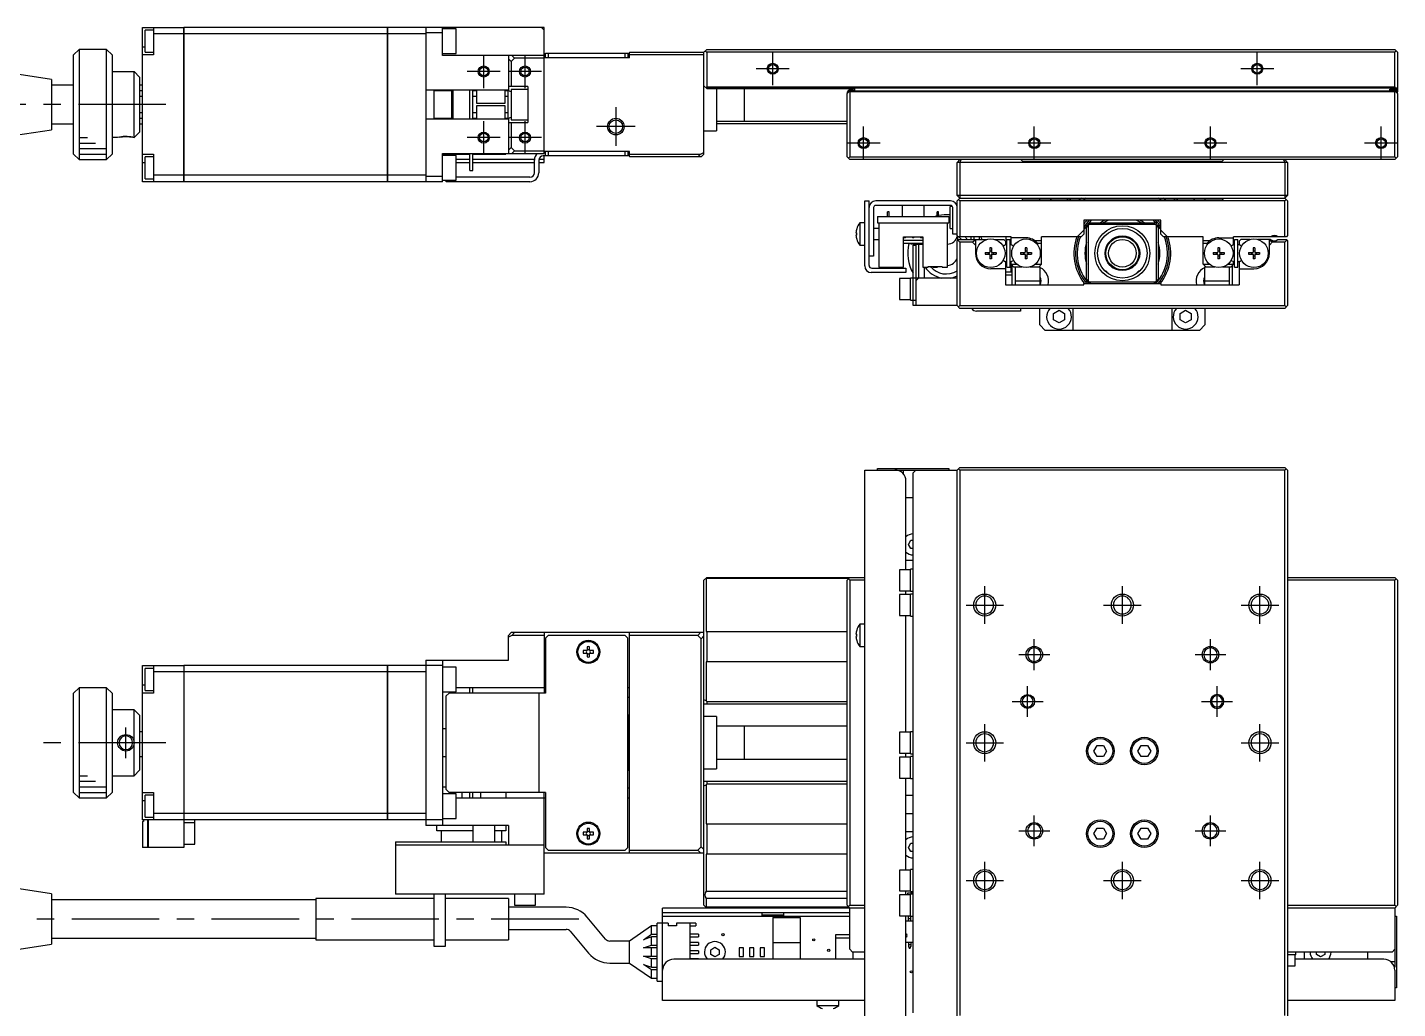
# Model space of a CAD drawing. Extents: x 0 to 790, y -8 to 458.
# Drawn here: x 124.6 to 373.5, y 279.7 to 457.9 of the extents above; entities that cross this region are included whole.
import ezdxf

# ---------------------------------------------------------------- set-up
doc = ezdxf.new("R2010")
doc.units = 0
doc.header["$LTSCALE"] = 0.5
doc.linetypes.add('CENTER', pattern=[50.8, 31.75, -6.35, 6.35, -6.35])
for name, color, linetype in [('MSM_CENTER', 1, 'CENTER'), ('MSM_CONTINUOUS', 7, 'CONTINUOUS'), ('MSM_NARROW', 5, 'CONTINUOUS')]:
    doc.layers.add(name, color=color, linetype=linetype)

msp = doc.modelspace()

# ---------------------------------------------------------------- linework, layer by layer
at = {"layer": 'MSM_CENTER'}
for p, q in [((260.03, 447.36), (260.03, 453.36)), ((348.03, 447.36), (348.03, 453.36)), ((207.53, 446.86), (207.53, 452.86)), ((215.03, 446.86), (215.03, 452.86)), ((210.53, 449.86), (204.53, 449.86)), ((218.03, 449.86), (212.03, 449.86)), ((263.03, 450.36), (257.03, 450.36)), ((351.03, 450.36), (345.03, 450.36)), ((149.78, 443.86), (79.78, 443.86)), ((231.53, 443.36), (231.53, 436.36)), ((207.53, 434.86), (207.53, 440.86)), ((215.03, 434.86), (215.03, 440.86)), ((235.03, 439.86), (228.03, 439.86)), ((276.53, 433.86), (276.53, 439.86)), ((307.53, 433.86), (307.53, 439.86)), ((339.53, 433.86), (339.53, 439.86)), ((370.53, 433.86), (370.53, 439.86)), ((210.53, 437.86), (204.53, 437.86)), ((218.03, 437.86), (212.03, 437.86)), ((279.53, 436.86), (273.53, 436.86)), ((310.53, 436.86), (304.53, 436.86)), ((342.53, 436.86), (336.53, 436.86)), ((373.53, 436.86), (367.53, 436.86)), ((298.53, 349.6), (298.53, 356.4)), ((323.53, 349.6), (323.53, 356.4)), ((348.53, 349.6), (348.53, 356.4)), ((295.13, 353), (301.93, 353)), ((320.13, 353), (326.93, 353)), ((345.13, 353), (351.93, 353)), ((307.53, 341.2), (307.53, 346.8)), ((339.53, 341.2), (339.53, 346.8)), ((304.73, 344), (310.33, 344)), ((336.73, 344), (342.33, 344)), ((306.33, 332.7), (306.33, 338.3)), ((340.73, 332.7), (340.73, 338.3)), ((303.53, 335.5), (309.13, 335.5)), ((337.93, 335.5), (343.53, 335.5)), ((298.53, 324.6), (298.53, 331.4)), ((348.53, 324.6), (348.53, 331.4)), ((142.53, 325.2), (142.53, 330.8)), ((149.78, 328), (124.78, 328)), ((295.13, 328), (301.93, 328)), ((345.13, 328), (351.93, 328)), ((307.53, 309.2), (307.53, 314.8)), ((339.53, 309.2), (339.53, 314.8)), ((304.73, 312), (310.33, 312)), ((336.73, 312), (342.33, 312)), ((298.53, 299.6), (298.53, 306.4)), ((323.53, 299.6), (323.53, 306.4)), ((348.53, 299.6), (348.53, 306.4)), ((295.13, 303), (301.93, 303)), ((320.13, 303), (326.93, 303)), ((345.13, 303), (351.93, 303)), ((224.78, 296), (79.78, 296))]:
    msp.add_line(p, q, dxfattribs=at)
at = {"layer": 'MSM_CONTINUOUS'}
for p, q in [((145.53, 429.86), (145.53, 457.86)), ((145.53, 457.86), (153.03, 457.86)), ((147.53, 457.36), (146.03, 457.36)), ((146.03, 453.36), (146.03, 457.36)), ((147.53, 457.86), (147.53, 452.86)), ((153.03, 456.71), (147.53, 456.71)), ((153.03, 429.86), (153.03, 457.86)), ((153.03, 457.85), (153.08, 457.85)), ((153.03, 456.7), (153.08, 456.7)), ((190.03, 457.86), (153.08, 457.86)), ((153.08, 457.86), (153.08, 429.86)), ((190.03, 456.71), (153.08, 456.71)), ((190.03, 429.86), (190.03, 457.86)), ((190.03, 457.85), (190.08, 457.85)), ((190.03, 456.7), (190.08, 456.7)), ((190.08, 457.86), (190.08, 429.86)), ((218.53, 457.86), (190.08, 457.86)), ((197.03, 456.71), (190.08, 456.71)), ((197.03, 457.86), (197.03, 429.86)), ((200.03, 456.86), (197.03, 456.86)), ((200.03, 452.76), (200.03, 457.86)), ((202.53, 457.61), (200.03, 457.61)), ((202.53, 453.11), (202.53, 457.61)), ((218.03, 457.86), (218.53, 457.36)), ((218.53, 434.96), (218.53, 457.86)), ((134.03, 453.86), (133.03, 452.86)), ((139.03, 453.86), (134.03, 453.86)), ((134.03, 453.86), (134.03, 433.86)), ((140.03, 452.86), (139.03, 453.86)), ((139.03, 433.86), (139.03, 453.86)), ((145.53, 454.36), (146.03, 454.36)), ((146.03, 453.36), (147.53, 453.36)), ((200.03, 453.11), (202.53, 453.11)), ((218.73, 452.36), (218.73, 453.16)), ((218.73, 453.16), (233.73, 453.16)), ((219.23, 453.16), (219.23, 452.36)), ((233.23, 452.36), (233.23, 453.16)), ((233.73, 453.16), (233.73, 452.36)), ((234.03, 453.36), (247.53, 453.36)), ((234.03, 452.36), (234.03, 453.36)), ((248.03, 453.86), (247.53, 453.36)), ((247.53, 434.86), (247.53, 453.36)), ((247.78, 453.61), (248.03, 453.36)), ((248.03, 453.86), (373.03, 453.86)), ((248.03, 453.36), (248.03, 447.06)), ((373.03, 453.36), (248.03, 453.36)), ((373.03, 453.86), (373.53, 453.36)), ((373.03, 453.36), (373.28, 453.61)), ((373.03, 447.06), (373.03, 453.36)), ((373.53, 453.36), (373.53, 446.16)), ((129.03, 448.43), (113.03, 450.86)), ((133.03, 434.86), (133.03, 452.86)), ((140.03, 452.86), (140.03, 434.86)), ((147.53, 452.86), (145.53, 452.86)), ((218.53, 452.76), (200.03, 452.76)), ((212.03, 452.76), (212.03, 446.35)), ((212.53, 451.65), (212.03, 452.15)), ((213.14, 452.26), (212.53, 451.65)), ((212.53, 451.65), (212.53, 447.11)), ((212.64, 452.76), (213.14, 452.26)), ((218.53, 452.26), (213.14, 452.26)), ((234.03, 452.36), (218.53, 452.36)), ((247.53, 452.86), (234.03, 452.86)), ((129.03, 448.43), (129.03, 439.29)), ((140.03, 449.86), (144.03, 449.86)), ((145.03, 448.86), (144.03, 449.86)), ((144.03, 437.86), (144.03, 449.86)), ((145.03, 448.86), (145.03, 438.86)), ((133.03, 447.36), (129.03, 447.36)), ((145.53, 447.36), (145.03, 447.36)), ((145.53, 446.36), (145.03, 446.36)), ((212.03, 446.46), (197.03, 446.46)), ((198.53, 441.26), (198.53, 446.46)), ((201.73, 446.36), (198.53, 446.36)), ((201.73, 441.26), (201.73, 446.46)), ((201.93, 446.46), (201.93, 441.26)), ((205.03, 441.26), (205.03, 446.46)), ((205.53, 441.26), (205.53, 446.46)), ((206.23, 446.36), (205.53, 446.36)), ((206.23, 446.46), (206.23, 444.11)), ((211.43, 444.11), (211.43, 446.46)), ((211.93, 446.36), (211.43, 446.36)), ((211.53, 446.36), (211.53, 446.46)), ((211.93, 446.46), (211.93, 441.26)), ((215.53, 447.11), (212.03, 447.11)), ((212.53, 446.14), (212.03, 446.35)), ((212.53, 446.61), (212.53, 441.11)), ((215.53, 446.61), (212.53, 446.61)), ((215.53, 447.11), (215.53, 440.61)), ((247.53, 447.26), (248.03, 446.76)), ((248.03, 447.06), (247.88, 446.91)), ((373.53, 446.86), (247.93, 446.86)), ((248.03, 447.06), (373.03, 447.06)), ((248.03, 446.76), (274.93, 446.76)), ((249.83, 446.76), (249.83, 439.11)), ((254.83, 446.76), (254.83, 440.86)), ((273.53, 445.86), (274.03, 446.36)), ((273.53, 434.36), (273.53, 445.86)), ((273.63, 445.96), (273.63, 446.16)), ((274.63, 446.46), (273.93, 446.46)), ((273.93, 446.26), (274.03, 446.16)), ((274.03, 446.36), (373.03, 446.36)), ((274.03, 446.16), (274.03, 434.36)), ((373.03, 446.16), (274.03, 446.16)), ((274.93, 446.36), (274.93, 446.76)), ((372.13, 446.66), (373.53, 446.66)), ((372.13, 446.36), (372.13, 446.66)), ((373.13, 446.46), (372.43, 446.46)), ((373.23, 446.86), (373.03, 447.06)), ((373.03, 446.36), (373.53, 445.86)), ((373.03, 446.16), (373.13, 446.26)), ((373.03, 434.36), (373.03, 446.16)), ((373.43, 446.16), (373.43, 445.96)), ((373.53, 446.16), (373.43, 446.06)), ((373.53, 445.86), (373.53, 434.36)), ((145.03, 445.36), (145.53, 445.36)), ((205.53, 445.36), (206.23, 445.36)), ((206.23, 444.11), (211.43, 444.11)), ((206.23, 443.61), (206.23, 441.26)), ((211.43, 443.61), (206.23, 443.61)), ((211.43, 445.36), (211.93, 445.36)), ((211.43, 441.26), (211.43, 443.61)), ((145.53, 442.36), (145.03, 442.36)), ((145.03, 441.36), (145.53, 441.36)), ((197.03, 441.26), (212.03, 441.26)), ((198.53, 441.36), (201.73, 441.36)), ((206.23, 442.36), (205.53, 442.36)), ((205.53, 441.36), (206.23, 441.36)), ((211.93, 442.36), (211.43, 442.36)), ((211.43, 441.36), (211.93, 441.36)), ((211.53, 441.26), (211.53, 441.36)), ((212.03, 441.37), (212.53, 441.58)), ((212.03, 441.37), (212.03, 434.96)), ((212.03, 440.61), (215.53, 440.61)), ((212.53, 441.11), (215.53, 441.11)), ((212.53, 440.61), (212.53, 436.07)), ((249.83, 440.86), (273.53, 440.86)), ((113.03, 436.86), (129.03, 439.29)), ((129.03, 440.36), (133.03, 440.36)), ((144.03, 437.86), (145.03, 438.86)), ((145.03, 440.36), (145.53, 440.36)), ((247.53, 439.11), (249.83, 439.11)), ((273.53, 440.36), (249.83, 440.36)), ((141.03, 437.86), (140.03, 437.86)), ((212.03, 435.57), (212.53, 436.07)), ((212.53, 436.07), (213.14, 435.46)), ((133.03, 434.86), (134.03, 433.86)), ((134.03, 433.86), (139.03, 433.86)), ((139.03, 433.86), (140.03, 434.86)), ((145.53, 434.86), (147.53, 434.86)), ((145.53, 433.36), (146.03, 433.36)), ((147.53, 434.36), (146.03, 434.36)), ((146.03, 430.36), (146.03, 434.36)), ((147.53, 434.86), (147.53, 429.86)), ((200.03, 434.96), (218.53, 434.96)), ((200.03, 429.86), (200.03, 434.96)), ((200.03, 434.86), (205.03, 434.86)), ((202.53, 434.61), (200.03, 434.61)), ((202.53, 430.11), (202.53, 434.61)), ((205.03, 433.86), (202.53, 433.86)), ((202.53, 433.36), (205.03, 433.36)), ((205.03, 431.86), (205.03, 434.96)), ((205.53, 431.86), (205.53, 434.96)), ((205.53, 434.86), (211.53, 434.86)), ((216.73, 433.86), (205.53, 433.86)), ((205.53, 433.36), (216.73, 433.36)), ((211.53, 434.86), (211.53, 434.96)), ((213.14, 435.46), (212.64, 434.96)), ((213.14, 435.46), (218.53, 435.46)), ((216.73, 431.46), (216.73, 433.76)), ((218.53, 433.86), (217.53, 433.86)), ((217.53, 433.76), (217.53, 431.46)), ((217.53, 433.36), (218.53, 433.36)), ((233.73, 434.56), (218.33, 434.56)), ((234.03, 435.36), (218.53, 435.36)), ((218.53, 433.36), (218.53, 434.56)), ((218.73, 434.56), (218.73, 435.36)), ((219.23, 435.36), (219.23, 434.56)), ((233.23, 434.56), (233.23, 435.36)), ((233.73, 435.36), (233.73, 434.56)), ((234.03, 434.36), (234.03, 435.36)), ((234.03, 434.86), (246.91, 434.86)), ((247.03, 434.36), (234.03, 434.36)), ((246.41, 434.36), (246.91, 434.86)), ((246.91, 434.86), (247.53, 435.17)), ((247.53, 434.86), (247.03, 434.36)), ((273.53, 434.36), (274.03, 433.86)), ((274.03, 434.36), (273.78, 434.11)), ((274.03, 434.36), (373.03, 434.36)), ((373.03, 433.86), (274.03, 433.86)), ((293.53, 433.36), (294.03, 433.86)), ((293.53, 427.36), (293.53, 433.36)), ((353.53, 433.36), (293.53, 433.36)), ((294.03, 433.36), (294.23, 433.86)), ((294.03, 433.36), (294.03, 426.86)), ((305.38, 433.56), (305.08, 433.86)), ((305.38, 433.56), (341.68, 433.56)), ((341.98, 433.86), (341.68, 433.56)), ((352.82, 433.86), (353.03, 433.36)), ((353.03, 433.86), (353.53, 433.36)), ((353.03, 433.36), (353.03, 426.86)), ((353.53, 433.36), (353.53, 427.36)), ((373.28, 434.11), (373.03, 434.36)), ((373.53, 434.36), (373.03, 433.86)), ((153.03, 431.02), (147.53, 431.02)), ((153.03, 431.02), (153.08, 431.02)), ((190.03, 431.02), (153.08, 431.02)), ((190.03, 431.02), (190.08, 431.02)), ((197.03, 431.02), (190.08, 431.02)), ((197.03, 430.86), (200.03, 430.86)), ((215.93, 430.66), (202.53, 430.66)), ((205.03, 431.86), (205.53, 431.86)), ((153.03, 429.86), (145.53, 429.86)), ((146.03, 430.36), (147.53, 430.36)), ((153.03, 429.87), (153.08, 429.87)), ((190.03, 429.86), (153.08, 429.86)), ((190.03, 429.87), (190.08, 429.87)), ((200.03, 429.86), (190.08, 429.86)), ((200.03, 430.11), (202.53, 430.11)), ((200.73, 429.86), (200.73, 430.11)), ((215.93, 429.86), (200.73, 429.86)), ((201.23, 430.11), (201.23, 429.86)), ((276.73, 426.36), (277.53, 426.36)), ((276.73, 414.56), (276.73, 426.36)), ((277.53, 414.66), (277.53, 426.36)), ((292.33, 426.36), (278.73, 426.36)), ((293.53, 427.36), (294.03, 426.86)), ((353.53, 427.36), (293.53, 427.36)), ((293.53, 426.36), (294.03, 426.86)), ((293.53, 420.06), (293.53, 426.36)), ((293.78, 426.61), (294.03, 426.36)), ((294.03, 426.86), (353.03, 426.86)), ((294.03, 426.36), (294.03, 419.86)), ((353.03, 426.36), (294.03, 426.36)), ((305.43, 426.56), (305.13, 426.86)), ((305.43, 426.56), (341.63, 426.56)), ((308.53, 426.56), (308.53, 426.86)), ((338.53, 426.86), (338.53, 426.56)), ((341.93, 426.86), (341.63, 426.56)), ((353.53, 427.36), (353.03, 426.86)), ((353.03, 426.86), (353.53, 426.36)), ((353.03, 426.36), (353.28, 426.61)), ((353.03, 419.86), (353.03, 426.36)), ((353.53, 426.36), (353.53, 420.06)), ((278.33, 425.16), (278.33, 416.36)), ((292.33, 425.56), (278.73, 425.56)), ((279.03, 423.56), (279.03, 422.36)), ((279.03, 423.56), (292.03, 423.56)), ((281.15, 424.36), (280.9, 424.36)), ((280.9, 423.56), (280.9, 424.36)), ((281.15, 423.56), (281.15, 424.36)), ((283.53, 425.56), (283.53, 423.56)), ((287.53, 423.56), (287.53, 425.56)), ((290.15, 424.36), (289.9, 424.36)), ((289.9, 423.56), (289.9, 424.36)), ((290.15, 423.56), (290.15, 424.36)), ((292.03, 423.56), (292.03, 422.36)), ((292.23, 421.36), (292.23, 425.36)), ((292.67, 425.36), (292.23, 425.36)), ((292.73, 420.36), (292.73, 425.16)), ((275.27, 421.31), (275.27, 421.29)), ((275.83, 422.36), (275.83, 418.36)), ((276.73, 422.36), (275.83, 422.36)), ((279.28, 421.36), (278.33, 421.36)), ((279.03, 422.36), (292.03, 422.36)), ((279.28, 422.36), (279.28, 414.36)), ((291.78, 414.36), (291.78, 422.36)), ((292.23, 421.36), (292.73, 421.36)), ((315.32, 419.86), (316.53, 421.07)), ((330.53, 422.86), (316.53, 422.86)), ((316.53, 422.86), (316.53, 420.36)), ((317.03, 421.56), (317.83, 422.36)), ((317.03, 412.16), (317.03, 421.56)), ((317.33, 421.86), (317.33, 411.86)), ((329.53, 422.06), (317.53, 422.06)), ((317.83, 422.36), (329.23, 422.36)), ((329.23, 422.36), (330.03, 421.56)), ((329.73, 411.86), (329.73, 421.86)), ((330.03, 421.56), (330.03, 412.16)), ((330.53, 420.36), (330.53, 422.86)), ((330.53, 421.07), (331.73, 419.86)), ((275.14, 420.56), (275.27, 420.56)), ((275.27, 420.16), (275.14, 420.16)), ((275.27, 420.56), (275.27, 420.16)), ((275.27, 419.43), (275.27, 419.41)), ((275.83, 418.36), (276.73, 418.36)), ((278.33, 419.36), (279.28, 419.36)), ((283.78, 419.86), (287.28, 419.86)), ((283.78, 414.36), (283.78, 419.86)), ((287.28, 419.16), (283.78, 419.16)), ((287.28, 418.66), (283.78, 418.66)), ((285.53, 418.51), (287.28, 418.51)), ((285.53, 418.36), (286.03, 418.36)), ((285.53, 407.36), (285.53, 418.36)), ((286.03, 418.36), (286.03, 407.36)), ((286.53, 418.51), (286.53, 412.36)), ((287.28, 419.86), (287.28, 414.36)), ((293.53, 420.36), (292.73, 420.36)), ((293.73, 419.86), (293.53, 420.06)), ((293.73, 419.36), (293.53, 419.16)), ((293.53, 407.36), (293.53, 419.16)), ((293.63, 419.26), (294.03, 418.86)), ((293.65, 419.29), (293.65, 419.93)), ((303.33, 419.86), (293.73, 419.86)), ((293.73, 419.36), (298.91, 419.36)), ((294.03, 418.86), (294.03, 407.36)), ((296.33, 418.86), (294.03, 418.86)), ((296.03, 419.86), (296.03, 419.36)), ((296.83, 419.22), (296.33, 418.86)), ((296.33, 418.86), (296.83, 418.36)), ((296.53, 419.86), (296.53, 419.36)), ((296.83, 419.36), (296.83, 416.86)), ((297.53, 419.86), (297.53, 419.36)), ((300.34, 419.36), (302.03, 419.36)), ((302.33, 419.06), (302.03, 419.36)), ((302.33, 418.41), (302.19, 418.33)), ((302.33, 419.06), (302.33, 418.41)), ((302.45, 419.29), (302.45, 419.86)), ((302.53, 419.16), (302.47, 419.22)), ((302.53, 414.36), (302.53, 419.36)), ((302.53, 419.36), (303.13, 419.36)), ((303.13, 414.36), (303.13, 419.36)), ((303.33, 418.86), (303.13, 418.86)), ((303.33, 418.41), (303.33, 419.86)), ((306.03, 419.66), (303.33, 419.66)), ((303.7, 418.19), (303.33, 418.41)), ((303.53, 418.29), (303.53, 418.29)), ((307.62, 419.16), (308.83, 419.16)), ((308.83, 418.66), (308.17, 418.66)), ((308.83, 414.86), (308.83, 419.86)), ((316.03, 419.86), (308.83, 419.86)), ((316.53, 420.36), (316.03, 419.86)), ((331.03, 419.86), (330.53, 420.36)), ((338.23, 419.86), (331.03, 419.86)), ((338.23, 414.86), (338.23, 419.86)), ((338.23, 419.16), (339.43, 419.16)), ((338.88, 418.66), (338.23, 418.66)), ((341.03, 419.66), (343.73, 419.66)), ((343.73, 418.41), (343.35, 418.19)), ((343.53, 418.29), (343.53, 418.29)), ((343.73, 418.41), (343.73, 419.86)), ((353.33, 419.86), (343.73, 419.86)), ((343.93, 414.36), (343.93, 419.36)), ((343.93, 419.36), (344.53, 419.36)), ((344.53, 414.36), (344.53, 419.36)), ((345.03, 419.36), (344.73, 419.06)), ((344.73, 419.06), (344.73, 418.41)), ((344.86, 418.33), (344.73, 418.41)), ((346.71, 419.36), (345.03, 419.36)), ((350.46, 419.36), (348.14, 419.36)), ((350.23, 416.86), (350.23, 419.36)), ((350.73, 418.86), (350.23, 419.22)), ((350.23, 418.36), (350.73, 418.86)), ((353.03, 418.86), (350.73, 418.86)), ((351.79, 419.36), (353.33, 419.36)), ((353.03, 418.86), (353.43, 419.26)), ((353.03, 407.36), (353.03, 418.86)), ((353.53, 420.06), (353.33, 419.86)), ((353.53, 419.16), (353.33, 419.36)), ((353.53, 419.16), (353.53, 407.36)), ((278.33, 416.36), (277.53, 416.36)), ((298.63, 417.01), (299.42, 417.01)), ((298.63, 417.01), (298.63, 416.72)), ((298.63, 416.72), (299.42, 416.72)), ((299.16, 417.01), (299.16, 416.72)), ((299.77, 417.86), (299.48, 417.86)), ((299.48, 417.86), (299.48, 417.07)), ((299.48, 417.33), (299.77, 417.33)), ((299.48, 416.66), (299.48, 415.86)), ((299.48, 416.39), (299.77, 416.39)), ((299.77, 415.86), (299.48, 415.86)), ((299.77, 417.86), (299.77, 417.07)), ((299.77, 416.66), (299.77, 415.86)), ((299.83, 417.01), (300.63, 417.01)), ((299.83, 416.72), (300.63, 416.72)), ((300.1, 416.72), (300.1, 417.01)), ((300.63, 417.01), (300.63, 416.72)), ((305.03, 417.01), (305.82, 417.01)), ((305.03, 417.01), (305.03, 416.72)), ((305.03, 416.72), (305.82, 416.72)), ((305.56, 417.01), (305.56, 416.72)), ((306.17, 417.86), (305.88, 417.86)), ((305.88, 417.86), (305.88, 417.07)), ((305.88, 417.33), (306.17, 417.33)), ((305.88, 416.66), (305.88, 415.86)), ((305.88, 416.39), (306.17, 416.39)), ((306.17, 415.86), (305.88, 415.86)), ((306.17, 417.86), (306.17, 417.07)), ((306.17, 416.66), (306.17, 415.86)), ((306.23, 417.01), (307.03, 417.01)), ((306.23, 416.72), (307.03, 416.72)), ((306.5, 416.72), (306.5, 417.01)), ((307.03, 417.01), (307.03, 416.72)), ((340.03, 417.01), (340.82, 417.01)), ((340.03, 417.01), (340.03, 416.72)), ((340.03, 416.72), (340.82, 416.72)), ((340.56, 417.01), (340.56, 416.72)), ((341.17, 417.86), (340.88, 417.86)), ((340.88, 417.86), (340.88, 417.07)), ((340.88, 417.33), (341.17, 417.33)), ((340.88, 416.66), (340.88, 415.86)), ((340.88, 416.39), (341.17, 416.39)), ((341.17, 415.86), (340.88, 415.86)), ((341.17, 417.86), (341.17, 417.07)), ((341.17, 416.66), (341.17, 415.86)), ((341.23, 417.01), (342.03, 417.01)), ((341.23, 416.72), (342.03, 416.72)), ((341.5, 416.72), (341.5, 417.01)), ((342.03, 417.01), (342.03, 416.72)), ((346.43, 417.01), (347.22, 417.01)), ((346.43, 417.01), (346.43, 416.72)), ((346.43, 416.72), (347.22, 416.72)), ((346.96, 417.01), (346.96, 416.72)), ((347.57, 417.86), (347.28, 417.86)), ((347.28, 417.86), (347.28, 417.07)), ((347.28, 417.33), (347.57, 417.33)), ((347.28, 416.66), (347.28, 415.86)), ((347.28, 416.39), (347.57, 416.39)), ((347.57, 415.86), (347.28, 415.86)), ((347.57, 417.86), (347.57, 417.07)), ((347.57, 416.66), (347.57, 415.86)), ((347.63, 417.01), (348.43, 417.01)), ((347.63, 416.72), (348.43, 416.72)), ((347.9, 416.72), (347.9, 417.01)), ((348.43, 417.01), (348.43, 416.72)), ((284.23, 413.36), (277.93, 413.36)), ((278.03, 414.16), (284.23, 414.16)), ((279.28, 414.36), (283.78, 414.36)), ((284.23, 414.16), (284.23, 413.36)), ((287.28, 414.36), (288.28, 414.36)), ((287.53, 414.36), (287.53, 412.36)), ((288.28, 414.36), (288.28, 414.46)), ((288.28, 414.46), (290.78, 414.46)), ((289.08, 414.46), (289.08, 414.36)), ((289.08, 414.36), (289.98, 414.36)), ((289.45, 414.46), (289.45, 414.36)), ((289.6, 414.46), (289.6, 414.36)), ((289.98, 414.46), (289.98, 414.36)), ((290.78, 414.36), (290.78, 414.46)), ((290.78, 414.36), (291.78, 414.36)), ((302.33, 414.06), (299.63, 414.06)), ((301.95, 415.54), (302.33, 415.32)), ((302.13, 415.44), (302.12, 415.44)), ((302.33, 415.32), (302.33, 411.16)), ((302.33, 414.94), (302.53, 414.94)), ((303.53, 413.44), (302.33, 413.44)), ((302.53, 414.36), (303.13, 414.36)), ((303.13, 414.94), (303.33, 414.94)), ((303.33, 415.32), (303.46, 415.4)), ((303.33, 413.44), (303.33, 415.32)), ((303.33, 414.86), (303.83, 414.36)), ((303.33, 414.86), (304.36, 414.86)), ((303.53, 415.44), (303.53, 415.44)), ((303.53, 415.43), (303.53, 415.44)), ((303.53, 411.16), (303.53, 414.66)), ((305.31, 414.36), (303.83, 414.36)), ((304.08, 414.36), (304.08, 411.16)), ((308.58, 414.36), (306.74, 414.36)), ((307.69, 414.86), (308.83, 414.86)), ((308.33, 414.36), (308.83, 414.86)), ((308.58, 411.16), (308.58, 414.36)), ((320.36, 413.66), (320.55, 413.66)), ((320.78, 413.44), (320.55, 413.66)), ((320.78, 413.44), (320.61, 413.44)), ((320.78, 413.3), (320.78, 413.44)), ((326.5, 413.66), (326.28, 413.44)), ((326.44, 413.44), (326.28, 413.44)), ((326.28, 413.44), (326.28, 413.3)), ((326.5, 413.66), (326.69, 413.66)), ((338.23, 414.86), (339.36, 414.86)), ((338.23, 414.86), (338.73, 414.36)), ((338.48, 414.36), (338.48, 411.16)), ((340.31, 414.36), (338.48, 414.36)), ((343.23, 414.36), (341.74, 414.36)), ((342.69, 414.86), (343.73, 414.86)), ((342.98, 411.16), (342.98, 414.36)), ((343.23, 414.36), (343.73, 414.86)), ((343.53, 415.43), (343.53, 415.44)), ((343.53, 411.16), (343.53, 414.66)), ((343.59, 415.4), (343.73, 415.32)), ((343.73, 414.86), (343.73, 415.32)), ((343.93, 414.36), (344.53, 414.36)), ((344.73, 415.32), (345.1, 415.54)), ((344.73, 415.32), (344.73, 411.16)), ((344.73, 414.06), (347.43, 414.06)), ((283.03, 412.26), (283.03, 408.46)), ((285.03, 412.26), (283.03, 412.26)), ((285.03, 408.36), (285.03, 412.36)), ((293.53, 412.36), (285.03, 412.36)), ((286.03, 411.86), (286.53, 412.36)), ((302.33, 412.94), (303.53, 412.94)), ((303.53, 412.86), (302.33, 412.86)), ((302.33, 411.16), (316.53, 411.16)), ((303.33, 412.86), (303.33, 412.94)), ((304.08, 411.86), (308.58, 411.86)), ((316.53, 411.16), (316.53, 411.36)), ((316.53, 411.36), (330.53, 411.36)), ((317.83, 411.36), (317.03, 412.16)), ((317.53, 411.66), (329.53, 411.66)), ((330.03, 412.16), (329.23, 411.36)), ((330.53, 411.36), (330.53, 411.16)), ((330.53, 411.16), (344.73, 411.16)), ((338.48, 411.86), (342.98, 411.86)), ((283.03, 408.46), (285.03, 408.46)), ((285.03, 408.36), (286.03, 408.36)), ((293.53, 407.36), (285.53, 407.36)), ((294.03, 406.86), (293.53, 407.36)), ((294.03, 407.36), (293.78, 407.11)), ((294.03, 407.36), (353.03, 407.36)), ((353.03, 406.86), (294.03, 406.86)), ((305.03, 406.36), (297.03, 406.36)), ((305.03, 406.86), (305.03, 406.36)), ((308.53, 403.86), (308.53, 406.86)), ((311.03, 405.94), (312.03, 406.52)), ((311.03, 404.79), (311.03, 405.94)), ((312.03, 406.52), (313.03, 405.94)), ((313.03, 405.94), (313.03, 404.79)), ((314.53, 406.86), (314.53, 402.86)), ((332.53, 406.86), (332.53, 402.86)), ((334.03, 405.94), (335.03, 406.52)), ((334.03, 404.79), (334.03, 405.94)), ((335.03, 406.52), (336.03, 405.94)), ((336.03, 405.94), (336.03, 404.79)), ((338.53, 406.86), (338.53, 403.86)), ((353.28, 407.11), (353.03, 407.36)), ((353.53, 407.36), (353.03, 406.86)), ((308.53, 403.86), (309.53, 402.86)), ((312.03, 404.21), (311.03, 404.79)), ((313.03, 404.79), (312.03, 404.21)), ((335.03, 404.21), (334.03, 404.79)), ((336.03, 404.79), (335.03, 404.21)), ((337.53, 402.86), (338.53, 403.86)), ((337.53, 402.86), (309.53, 402.86)), ((276.73, 244.5), (276.73, 377.5)), ((276.73, 377.5), (293.53, 377.5)), ((279.03, 377.5), (279.03, 377.8)), ((279.03, 377.8), (292.03, 377.8)), ((283.78, 376.76), (283.78, 377.5)), ((286.03, 377.5), (285.53, 377)), ((285.53, 279), (285.53, 377)), ((292.03, 377.8), (292.03, 377.5)), ((294.03, 378), (293.53, 377.5)), ((293.53, 244.5), (293.53, 377.5)), ((294.03, 377.5), (293.78, 377.75)), ((294.03, 378), (353.03, 378)), ((294.03, 377.5), (294.03, 278.5)), ((353.03, 377.5), (294.03, 377.5)), ((353.53, 377.5), (353.03, 378)), ((353.28, 377.75), (353.03, 377.5)), ((353.03, 278.5), (353.03, 377.5)), ((353.53, 377.5), (353.53, 252.5)), ((284.23, 359.4), (284.23, 375.5)), ((284.23, 372.5), (285.53, 372.5)), ((284.66, 364), (285.09, 364.75)), ((285.09, 363.25), (284.66, 364)), ((285.09, 364.75), (285.53, 364.75)), ((285.53, 361.1), (284.23, 361.1)), ((285.53, 363.25), (285.09, 363.25)), ((283.03, 359.4), (283.03, 355.6)), ((285.03, 359.4), (283.03, 359.4)), ((285.03, 355.5), (285.03, 359.5)), ((285.53, 359.5), (285.03, 359.5)), ((248.03, 358), (247.53, 357.5)), ((247.53, 298.5), (247.53, 357.5)), ((247.88, 357.85), (247.93, 357.8)), ((247.93, 357.8), (247.93, 348.2)), ((273.83, 357.8), (247.93, 357.8)), ((248.03, 358), (276.73, 358)), ((274.03, 358), (273.53, 357.5)), ((273.53, 298.5), (273.53, 357.5)), ((273.78, 357.75), (274.03, 357.5)), ((276.73, 357.5), (274.03, 357.5)), ((274.03, 357.5), (274.03, 298.5)), ((353.53, 358), (373.03, 358)), ((373.03, 357.5), (353.53, 357.5)), ((373.53, 357.5), (373.03, 358)), ((373.03, 357.5), (373.28, 357.75)), ((373.03, 298.5), (373.03, 357.5)), ((373.53, 357.5), (373.53, 298.5)), ((283.03, 355.6), (285.03, 355.6)), ((283.03, 354.9), (283.03, 351.1)), ((285.03, 354.9), (283.03, 354.9)), ((284.23, 354.9), (284.23, 355.6)), ((285.03, 355.5), (285.53, 355.5)), ((285.03, 351), (285.03, 355)), ((285.53, 355), (285.03, 355)), ((283.03, 351.1), (285.03, 351.1)), ((284.23, 329.9), (284.23, 351.1)), ((285.03, 351), (285.53, 351)), ((275.27, 348.45), (275.27, 348.43)), ((276.73, 349.5), (275.83, 349.5)), ((275.83, 349.5), (275.83, 345.5)), ((212.03, 347.5), (212.53, 348)), ((212.64, 347.5), (212.03, 347.19)), ((212.03, 343), (212.03, 347.5)), ((247.53, 348), (212.53, 348)), ((213.14, 348), (212.64, 347.5)), ((218.53, 347.5), (212.64, 347.5)), ((218.53, 348), (218.53, 337)), ((219.23, 347.5), (218.73, 347)), ((218.73, 347), (218.73, 337)), ((233.23, 347.5), (219.23, 347.5)), ((233.73, 347), (233.23, 347.5)), ((233.73, 309), (233.73, 347)), ((234.03, 308), (234.03, 348)), ((246.41, 347.5), (234.03, 347.5)), ((246.41, 347.5), (246.91, 348)), ((247.03, 346.89), (246.41, 347.5)), ((247.53, 347.39), (247.03, 346.89)), ((247.03, 309.11), (247.03, 346.89)), ((247.93, 348.2), (273.53, 348.2)), ((248.03, 348.2), (248.03, 342.7)), ((275.14, 347.7), (275.27, 347.7)), ((275.27, 347.3), (275.14, 347.3)), ((275.27, 347.7), (275.27, 347.3)), ((275.27, 346.57), (275.27, 346.55)), ((226.29, 344.74), (225.61, 344.74)), ((225.61, 344.26), (226.29, 344.26)), ((226.29, 345.42), (226.29, 344.74)), ((226.29, 344.26), (226.29, 343.58)), ((226.77, 344.74), (226.77, 345.42)), ((227.44, 344.74), (226.77, 344.74)), ((226.77, 343.58), (226.77, 344.26)), ((226.77, 344.26), (227.44, 344.26)), ((275.83, 345.5), (276.73, 345.5)), ((145.53, 314), (145.53, 342)), ((145.53, 342), (153.03, 342)), ((146.03, 337.5), (146.03, 341.5)), ((147.53, 341.5), (146.03, 341.5)), ((147.53, 342), (147.53, 337)), ((153.03, 342), (153.03, 309)), ((153.03, 341.99), (153.08, 341.99)), ((190.03, 342), (153.08, 342)), ((153.08, 342), (153.08, 310)), ((190.03, 314), (190.03, 342)), ((190.03, 341.99), (190.08, 341.99)), ((190.08, 342), (190.08, 314)), ((200.03, 342), (190.08, 342)), ((197.03, 343), (197.03, 313)), ((197.03, 343), (212.03, 343)), ((200.03, 343), (200.03, 313)), ((202.53, 341.75), (200.03, 341.75)), ((202.53, 337.25), (202.53, 341.75)), ((247.93, 342.7), (247.93, 335.64)), ((273.53, 342.7), (247.93, 342.7)), ((145.53, 338.5), (146.03, 338.5)), ((153.03, 340.85), (147.53, 340.85)), ((153.03, 340.84), (153.08, 340.84)), ((190.03, 340.85), (153.08, 340.85)), ((190.03, 340.84), (190.08, 340.84)), ((197.03, 340.85), (190.08, 340.85)), ((134.03, 338), (133.03, 337)), ((133.03, 319), (133.03, 337)), ((134.03, 338), (134.03, 318)), ((139.03, 338), (134.03, 338)), ((139.03, 318), (139.03, 338)), ((140.03, 337), (139.03, 338)), ((140.03, 337), (140.03, 319)), ((147.53, 337), (145.53, 337)), ((146.03, 337.5), (147.53, 337.5)), ((200.03, 337.25), (202.53, 337.25)), ((201.23, 337), (200.73, 336.5)), ((200.73, 319.5), (200.73, 336.5)), ((218.73, 337), (201.23, 337)), ((218.73, 338), (202.53, 338)), ((205.03, 337), (205.03, 338)), ((205.53, 337), (205.53, 338)), ((217.53, 337), (217.53, 319)), ((234.03, 338), (233.73, 338)), ((233.73, 336.25), (234.03, 336.25)), ((144.03, 334), (140.03, 334)), ((144.03, 334), (145.03, 333)), ((144.03, 322), (144.03, 334)), ((247.93, 335.64), (247.53, 335.81)), ((273.53, 335), (247.53, 335)), ((247.93, 335.64), (248.03, 335.5)), ((248.03, 335.5), (273.53, 335.5)), ((248.03, 335.5), (248.03, 335)), ((145.03, 333), (145.03, 323)), ((233.83, 333), (233.73, 333)), ((234.03, 332.8), (233.83, 333)), ((233.83, 323), (233.83, 333)), ((249.83, 332.75), (247.53, 332.75)), ((249.83, 332.75), (249.83, 323.25)), ((145.53, 330), (145.03, 330)), ((200.73, 330.5), (200.03, 330.5)), ((273.53, 331), (249.83, 331)), ((254.83, 331), (254.83, 325)), ((283.03, 329.9), (283.03, 326.1)), ((285.03, 329.9), (283.03, 329.9)), ((285.03, 326), (285.03, 330)), ((285.53, 330), (285.03, 330)), ((283.03, 326.1), (285.03, 326.1)), ((284.23, 325.4), (284.23, 326.1)), ((318.37, 326.5), (318.95, 327.5)), ((318.95, 325.5), (318.37, 326.5)), ((318.95, 327.5), (320.1, 327.5)), ((320.1, 327.5), (320.68, 326.5)), ((320.68, 326.5), (320.1, 325.5)), ((326.37, 326.5), (326.95, 327.5)), ((326.95, 325.5), (326.37, 326.5)), ((326.95, 327.5), (328.1, 327.5)), ((328.1, 327.5), (328.68, 326.5)), ((328.68, 326.5), (328.1, 325.5)), ((145.03, 325.5), (145.53, 325.5)), ((200.03, 325.5), (200.73, 325.5)), ((249.83, 325), (273.53, 325)), ((283.03, 325.4), (283.03, 321.6)), ((285.03, 325.4), (283.03, 325.4)), ((285.03, 326), (285.53, 326)), ((285.03, 321.5), (285.03, 325.5)), ((285.53, 325.5), (285.03, 325.5)), ((320.1, 325.5), (318.95, 325.5)), ((328.1, 325.5), (326.95, 325.5)), ((140.03, 322), (144.03, 322)), ((145.03, 323), (144.03, 322)), ((233.73, 323), (233.83, 323)), ((233.83, 323), (234.03, 323.2)), ((247.53, 323.25), (249.83, 323.25)), ((283.03, 321.6), (285.03, 321.6)), ((284.23, 304.9), (284.23, 321.6)), ((285.03, 321.5), (285.53, 321.5)), ((133.03, 319), (134.03, 318)), ((139.03, 318), (140.03, 319)), ((145.53, 319), (147.53, 319)), ((147.53, 319), (147.53, 314)), ((200.03, 320), (200.73, 320)), ((202.53, 318.75), (200.03, 318.75)), ((200.73, 319.5), (201.23, 319)), ((218.73, 319), (201.23, 319)), ((202.53, 314.25), (202.53, 318.75)), ((203.53, 319), (203.53, 318)), ((205.03, 318), (205.03, 319)), ((205.53, 318), (205.53, 319)), ((207.03, 318), (207.03, 319)), ((211.53, 319), (211.53, 318)), ((218.53, 300.5), (218.53, 319)), ((218.73, 319), (218.73, 309)), ((234.03, 319.75), (233.73, 319.75)), ((247.53, 321), (273.53, 321)), ((247.53, 320.19), (247.93, 320.36)), ((248.03, 320.5), (247.93, 320.36)), ((247.93, 320.36), (247.93, 313.3)), ((248.03, 321), (248.03, 320.5)), ((273.53, 320.5), (248.03, 320.5)), ((134.03, 318), (139.03, 318)), ((145.53, 317.5), (146.03, 317.5)), ((146.03, 314.5), (146.03, 318.5)), ((147.53, 318.5), (146.03, 318.5)), ((202.53, 318), (218.73, 318)), ((233.73, 318), (234.03, 318)), ((284.23, 318.5), (285.53, 318.5)), ((153.03, 314), (145.53, 314)), ((145.73, 313.7), (145.53, 313.7)), ((145.53, 313.7), (145.53, 309)), ((145.73, 314), (145.73, 313.7)), ((146.03, 314.5), (147.53, 314.5)), ((146.53, 309), (146.53, 314)), ((146.58, 314), (146.58, 309)), ((153.03, 315.15), (147.53, 315.15)), ((153.03, 315.16), (153.08, 315.16)), ((153.03, 314.01), (153.08, 314.01)), ((190.03, 315.15), (153.08, 315.15)), ((190.03, 314), (153.08, 314)), ((155.03, 309.6), (155.03, 314)), ((190.03, 315.16), (190.08, 315.16)), ((190.03, 314.01), (190.08, 314.01)), ((197.03, 315.15), (190.08, 315.15)), ((200.03, 314), (190.08, 314)), ((200.03, 314.25), (202.53, 314.25)), ((285.53, 315.1), (284.23, 315.1)), ((153.08, 313.5), (155.03, 313.5)), ((212.03, 313), (197.03, 313)), ((199.03, 312), (199.03, 313)), ((205.53, 312), (199.03, 312)), ((199.78, 312), (199.78, 310)), ((205.53, 313), (205.53, 310)), ((209.53, 310), (209.53, 313)), ((211.53, 312), (209.53, 312)), ((210.78, 312), (210.78, 310)), ((211.53, 313), (211.53, 312)), ((212.03, 313), (212.03, 309.5)), ((226.29, 311.74), (225.61, 311.74)), ((225.61, 311.26), (226.29, 311.26)), ((226.29, 312.42), (226.29, 311.74)), ((226.29, 311.26), (226.29, 310.58)), ((226.77, 311.74), (226.77, 312.42)), ((227.44, 311.74), (226.77, 311.74)), ((226.77, 311.26), (227.44, 311.26)), ((226.77, 310.58), (226.77, 311.26)), ((247.93, 313.3), (273.53, 313.3)), ((248.03, 313.3), (248.03, 307.8)), ((284.23, 311.9), (285.53, 311.9)), ((318.37, 311.5), (318.95, 312.5)), ((318.95, 310.5), (318.37, 311.5)), ((318.95, 312.5), (320.1, 312.5)), ((320.1, 312.5), (320.68, 311.5)), ((320.68, 311.5), (320.1, 310.5)), ((326.37, 311.5), (326.95, 312.5)), ((326.95, 310.5), (326.37, 311.5)), ((326.95, 312.5), (328.1, 312.5)), ((328.1, 312.5), (328.68, 311.5)), ((328.68, 311.5), (328.1, 310.5)), ((146.53, 309), (145.53, 309)), ((146.53, 309.05), (146.58, 309.05)), ((153.03, 309), (146.58, 309)), ((153.08, 310), (153.03, 310)), ((153.03, 309.6), (155.03, 309.6)), ((191.53, 310), (211.53, 310)), ((191.53, 310), (191.53, 300.5)), ((191.53, 309.5), (218.53, 309.5)), ((211.53, 310), (211.53, 309.5)), ((218.73, 309), (219.23, 308.5)), ((233.23, 308.5), (233.73, 309)), ((246.41, 308.5), (247.03, 309.11)), ((247.03, 309.11), (247.53, 308.61)), ((284.66, 309), (285.09, 309.75)), ((285.09, 308.25), (284.66, 309)), ((285.09, 309.75), (285.53, 309.75)), ((320.1, 310.5), (318.95, 310.5)), ((328.1, 310.5), (326.95, 310.5)), ((218.53, 308), (247.53, 308)), ((219.23, 308.5), (233.23, 308.5)), ((234.03, 308.5), (246.41, 308.5)), ((246.91, 308), (246.41, 308.5)), ((247.93, 307.8), (247.93, 301.06)), ((273.53, 307.8), (247.93, 307.8)), ((285.53, 308.25), (285.09, 308.25)), ((283.03, 304.9), (283.03, 301.1)), ((285.03, 304.9), (283.03, 304.9)), ((285.03, 301), (285.03, 305)), ((285.53, 305), (285.03, 305)), ((129.03, 300.57), (113.03, 303)), ((129.03, 300.57), (129.03, 291.43)), ((177.03, 299.5), (129.03, 299.5)), ((198.53, 299.75), (177.03, 299.75)), ((177.03, 299.75), (177.03, 292.25)), ((218.53, 300.5), (191.53, 300.5)), ((198.53, 291), (198.53, 300.5)), ((200.53, 300.5), (200.53, 291)), ((212.03, 299.75), (200.53, 299.75)), ((212.03, 299.75), (212.03, 292.25)), ((213.13, 300.5), (213.13, 298.5)), ((216.93, 298.5), (216.93, 300.5)), ((247.93, 301.06), (273.53, 301.06)), ((247.93, 299.74), (247.93, 298.2)), ((273.53, 299.74), (247.93, 299.74)), ((283.03, 301.1), (285.03, 301.1)), ((283.03, 300.4), (283.03, 296.6)), ((285.03, 300.4), (283.03, 300.4)), ((284.23, 300.4), (284.23, 301.1)), ((284.53, 300.69), (284.53, 300.4)), ((285.53, 300.69), (284.53, 300.69)), ((285.03, 301), (285.53, 301)), ((285.03, 296.5), (285.03, 300.5)), ((285.53, 300.5), (285.03, 300.5)), ((222.48, 298.13), (212.03, 298.13)), ((213.13, 298.5), (216.93, 298.5)), ((229.66, 292.36), (226.31, 296.34)), ((276.73, 298), (240.03, 298)), ((240.03, 281.2), (240.03, 298)), ((240.03, 297.2), (274.03, 297.2)), ((240.03, 296.5), (274.03, 296.5)), ((247.53, 298.5), (248.03, 298)), ((247.93, 298.2), (247.88, 298.15)), ((247.93, 298.2), (273.83, 298.2)), ((258.03, 297.2), (258.03, 296.5)), ((262.03, 296.7), (258.03, 296.7)), ((260.03, 296.25), (265.03, 296.25)), ((260.03, 296.25), (260.03, 288.7)), ((262.03, 296.5), (262.03, 297.2)), ((265.03, 296.25), (265.03, 288.7)), ((273.53, 298.5), (274.03, 298)), ((274.03, 298.5), (273.78, 298.25)), ((274.03, 298.5), (276.73, 298.5)), ((274.03, 290.5), (274.03, 298)), ((283.03, 296.6), (285.03, 296.6)), ((284.23, 246.5), (284.23, 296.6)), ((284.68, 296.4), (284.79, 296.46)), ((284.68, 295.66), (284.68, 296.4)), ((284.79, 296.46), (284.79, 296.6)), ((284.99, 296.6), (284.99, 296.46)), ((284.99, 296.46), (285.11, 296.4)), ((285.03, 296.5), (285.53, 296.5)), ((285.11, 295.66), (285.11, 296.4)), ((353.53, 298.5), (373.03, 298.5)), ((373.03, 298), (353.53, 298)), ((373.28, 298.25), (373.03, 298.5)), ((373.03, 298), (373.53, 298.5)), ((373.03, 298), (373.03, 287.25)), ((373.03, 296.5), (373.33, 296.5)), ((373.33, 296.5), (373.33, 283.5)), ((212.03, 294.13), (222.48, 294.13)), ((223.25, 293.77), (226.59, 289.79)), ((238.03, 294.75), (234.03, 292)), ((239.03, 294.75), (238.03, 294.75)), ((238.03, 293.25), (238.03, 294.75)), ((239.03, 284.75), (239.03, 295.25)), ((241.03, 295.25), (239.03, 295.25)), ((241.03, 295.25), (241.03, 294.75)), ((242.53, 294.75), (241.03, 294.75)), ((242.53, 295.25), (242.53, 294.75)), ((246.03, 295.25), (242.53, 295.25)), ((245.03, 288.7), (245.03, 295.25)), ((245.03, 294.75), (246.03, 294.75)), ((246.03, 295.25), (246.03, 294.75)), ((284.23, 295.66), (285.53, 295.66)), ((284.68, 296.1), (285.11, 296.1)), ((113.03, 289), (129.03, 291.43)), ((129.03, 292.5), (177.03, 292.5)), ((177.03, 292.25), (198.53, 292.25)), ((200.53, 292.25), (212.03, 292.25)), ((234.03, 292), (230.42, 292)), ((234.03, 288), (234.03, 292)), ((236.57, 292.25), (238.03, 293.25)), ((238.03, 292.75), (236.57, 292.25)), ((236.57, 290.75), (238.03, 291.25)), ((238.03, 293.25), (239.03, 293.25)), ((239.03, 292.75), (238.03, 292.75)), ((238.03, 291.25), (238.03, 292.75)), ((238.03, 291.25), (239.03, 291.25)), ((246.53, 293.25), (245.03, 293.25)), ((245.03, 292.75), (246.53, 292.75)), ((246.53, 291.75), (245.03, 291.75)), ((245.03, 291.25), (246.53, 291.25)), ((246.53, 293.25), (246.53, 292.75)), ((246.53, 291.75), (246.53, 291.25)), ((260.03, 291.75), (265.03, 291.75)), ((274.03, 293.15), (271.43, 293.15)), ((271.43, 293.15), (271.43, 288.7)), ((274.03, 292.55), (271.43, 292.55)), ((285.53, 291.76), (284.23, 291.76)), ((284.68, 291.76), (284.68, 291.03)), ((285.11, 291.32), (284.68, 291.32)), ((285.11, 291.76), (285.11, 291.03)), ((200.53, 291), (198.53, 291)), ((239.03, 290.75), (236.57, 290.75)), ((238.03, 288.75), (236.57, 289.25)), ((236.57, 289.25), (239.03, 289.25)), ((238.03, 289.25), (238.03, 290.75)), ((239.03, 288.75), (238.03, 288.75)), ((238.03, 287.25), (238.03, 288.75)), ((246.53, 290.25), (245.03, 290.25)), ((245.03, 289.75), (246.53, 289.75)), ((246.53, 288.75), (245.03, 288.75)), ((246.53, 290.25), (246.53, 289.75)), ((246.53, 288.75), (246.53, 288.7)), ((248.78, 290.43), (249.53, 290.87)), ((248.78, 289.57), (248.78, 290.43)), ((249.53, 289.13), (248.78, 289.57)), ((249.53, 290.87), (250.28, 290.43)), ((250.28, 289.57), (249.53, 289.13)), ((250.28, 290.43), (250.28, 289.57)), ((253.91, 290.8), (253.91, 289.2)), ((254.71, 290.8), (253.91, 290.8)), ((253.91, 289.2), (254.71, 289.2)), ((254.71, 289.2), (254.71, 290.8)), ((255.82, 290.8), (255.82, 289.2)), ((256.62, 290.8), (255.82, 290.8)), ((255.82, 289.2), (256.62, 289.2)), ((256.62, 289.2), (256.62, 290.8)), ((258.52, 290.8), (257.72, 290.8)), ((257.72, 290.8), (257.72, 289.2)), ((257.72, 289.2), (258.52, 289.2)), ((258.52, 289.2), (258.52, 290.8)), ((274.03, 290.5), (274.53, 290)), ((276.73, 290), (274.53, 290)), ((274.63, 288.7), (274.63, 290)), ((284.79, 290.96), (284.68, 291.03)), ((284.79, 290.71), (284.79, 290.96)), ((284.79, 290.71), (284.99, 290.71)), ((285.11, 291.03), (284.99, 290.96)), ((284.99, 290.96), (284.99, 290.71)), ((372.53, 290), (353.53, 290)), ((355.03, 289.5), (353.53, 289.5)), ((354.93, 287.5), (354.93, 289.5)), ((355.03, 289.5), (355.03, 290)), ((356.63, 288.7), (356.63, 290)), ((358.78, 289.57), (358.78, 290)), ((359.53, 289.13), (358.78, 289.57)), ((360.28, 289.57), (359.53, 289.13)), ((360.28, 290), (360.28, 289.57)), ((368.03, 290), (368.03, 288.7)), ((372.53, 290), (373.03, 290.5)), ((230.42, 288), (234.03, 288)), ((234.03, 288), (238.03, 285.25)), ((238.03, 286.75), (236.57, 287.75)), ((236.57, 287.75), (238.03, 287.25)), ((238.03, 287.25), (239.03, 287.25)), ((239.03, 286.75), (238.03, 286.75)), ((238.03, 285.25), (238.03, 286.75)), ((276.73, 288.7), (242.03, 288.7)), ((353.53, 287.5), (354.93, 287.5)), ((371.03, 288.7), (354.93, 288.7)), ((373.03, 288.25), (372.29, 288.25)), ((372.95, 287.25), (373.03, 287.25)), ((373.03, 286.7), (373.03, 281.2)), ((238.03, 285.25), (239.03, 285.25)), ((239.03, 284.75), (240.03, 284.75)), ((373.33, 283.5), (373.03, 283.5)), ((276.73, 281.2), (240.03, 281.2)), ((268.03, 281.2), (268.03, 280.3)), ((268.03, 280.3), (272.03, 280.3)), ((272.03, 280.3), (272.03, 281.2)), ((373.03, 281.2), (353.53, 281.2))]:
    msp.add_line(p, q, dxfattribs=at)
for centre, radius in [((207.53, 449.86), 0.783), ((215.03, 449.86), 0.783), ((260.03, 450.36), 0.783), ((348.03, 450.36), 0.783), ((231.53, 439.86), 1.23), ((207.53, 437.86), 0.783), ((215.03, 437.86), 0.783), ((276.53, 436.86), 0.783), ((307.53, 436.86), 0.783), ((339.53, 436.86), 0.783), ((370.53, 436.86), 0.783), ((323.53, 416.86), 5), ((323.53, 416.86), 4.5), ((299.63, 416.86), 2.6), ((306.03, 416.86), 2.6), ((323.53, 416.86), 3.15), ((323.53, 416.86), 3), ((341.03, 416.86), 2.6), ((347.43, 416.86), 2.6), ((226.53, 344.5), 2.1), ((226.53, 344.5), 1.9), ((319.53, 326.5), 2.5), ((319.53, 326.5), 2.25), ((327.53, 326.5), 2.5), ((327.53, 326.5), 2.25), ((226.53, 311.5), 2.1), ((319.53, 311.5), 2.5), ((319.53, 311.5), 2.25), ((327.53, 311.5), 2.5), ((327.53, 311.5), 2.25), ((226.53, 311.5), 1.9), ((250.98, 293.18), 0.2), ((267.48, 292.22), 0.2), ((270.19, 290.32), 0.2), ((285.21, 286.41), 0.2)]:
    msp.add_circle(centre, radius, dxfattribs=at)
at = {"layer": 'MSM_CONTINUOUS', "extrusion": (0, 0, -1)}
for centre, radius in [((-298.53, 353), 1.62), ((-323.53, 353), 1.62), ((-348.53, 353), 1.62), ((-307.53, 344), 1.23), ((-339.53, 344), 1.23), ((-306.33, 335.5), 1.01), ((-340.73, 335.5), 1.01), ((-142.53, 328), 1.23), ((-298.53, 328), 1.62), ((-348.53, 328), 1.62), ((-307.53, 312), 1.23), ((-339.53, 312), 1.23), ((-298.53, 303), 1.62), ((-323.53, 303), 1.62), ((-348.53, 303), 1.62)]:
    msp.add_circle(centre, radius, dxfattribs=at)
at = {"layer": 'MSM_CONTINUOUS'}
for centre, radius, start, end in [((273.93, 446.16), 0.3, 90, 180), ((274.63, 446.16), 0.3, 41.8103, 90), ((372.43, 446.16), 0.3, 90, 138.1897), ((373.13, 446.16), 0.3, 0, 90), ((142.53, 431.99), 6, 77.9757, 102.0243), ((218.33, 433.76), 1.6, 131.4097, 180), ((218.33, 433.76), 0.8, 90, 180), ((215.93, 431.46), 0.8, 270, 0), ((215.93, 431.46), 1.6, 270, 0), ((278.73, 425.16), 1.2, 90, 180), ((292.33, 425.16), 1.2, 0, 90), ((312.03, 428.36), 2.25, 221.8103, 233.1301), ((312.03, 428.36), 2.25, 306.8699, 318.1897), ((312.03, 428.36), 2.6, 316.1869, 324.7656), ((323.53, 416.86), 12.5, 126.8699, 129.1042), ((323.53, 416.86), 12, 123.5573, 126.0666), ((323.53, 416.86), 12, 53.9334, 56.4427), ((323.53, 416.86), 12.5, 50.8958, 53.1301), ((335.03, 428.36), 2.6, 215.2344, 223.8131), ((335.03, 428.36), 2.25, 221.8103, 233.1301), ((335.03, 428.36), 2.25, 306.8699, 318.1897), ((278.73, 425.16), 0.4, 90, 180), ((291.53, 416.86), 7, 103.4233, 106.835), ((291.53, 416.86), 7, 84.2608, 101.3282), ((292.33, 425.16), 0.4, 0, 90), ((278.33, 420.36), 3.19, 163.0947, 176.4097), ((278.33, 420.36), 3.2, 141.3178, 162.73), ((291.65, 420.51), 2, 73.392, 79.2909), ((323.53, 416.86), 8.8, 137.0141, 142.6982), ((323.53, 416.86), 8.5, 135.0991, 145.4397), ((323.53, 416.86), 8.2, 132.9703, 148.6118), ((323.53, 416.86), 6.8, 118.0725, 126.0189), ((323.53, 416.86), 6.5, 112.6199, 122.2042), ((323.53, 416.86), 6.5, 57.7958, 67.3801), ((323.53, 416.86), 6.8, 53.9811, 61.9275), ((323.53, 416.86), 8.2, 31.3882, 47.0297), ((323.53, 416.86), 8.5, 34.5603, 44.9009), ((323.53, 416.86), 8.8, 37.3018, 42.9859), ((278.33, 420.36), 3.19, 183.5903, 196.9053), ((278.33, 420.36), 3.2, 197.27, 218.6822), ((284.03, 419.96), 0.25, 203.5782, 336.4218), ((291.53, 416.86), 7, 165.0994, 211.0027), ((285.53, 420.51), 2, 247.6684, 292.3316), ((285.53, 419.96), 0.25, 203.5782, 336.4218), ((287.03, 419.96), 0.25, 203.5782, 336.4218), ((291.65, 420.51), 2, 273.487, 345.174), ((291.53, 416.86), 3.75, 41.8103, 53.1301), ((291.53, 416.86), 4.57, 33.1646, 41.0301), ((291.53, 416.86), 7, 20.9248, 25.3769), ((302.83, 416.86), 1.59, 100.8931, 126.1972), ((302.94, 416.75), 1.75, 115.4948, 127.006), ((302.55, 419.29), 0.1, 180, 225), ((302.83, 416.86), 1.59, 53.8028, 79.1069), ((302.71, 416.75), 1.75, 52.994, 55.4948), ((306.03, 416.86), 2.8, 40.0052, 90), ((323.53, 416.86), 8.8, 160.0677, 218.6822), ((323.53, 416.86), 8.5, 159.3327, 220.3202), ((323.53, 416.86), 8.2, 158.5399, 222.1236), ((323.53, 416.86), 6.8, 162.9174, 197.0826), ((323.53, 416.86), 8.2, 317.8764, 21.4601), ((323.53, 416.86), 8.5, 319.6798, 20.6673), ((323.53, 416.86), 6.8, 342.9174, 17.0826), ((323.53, 416.86), 8.8, 321.3178, 19.9323), ((341.03, 416.86), 2.8, 90, 139.9948), ((344.23, 416.86), 1.59, 100.8931, 126.1972), ((344.34, 416.75), 1.75, 124.5052, 127.006), ((344.23, 416.86), 1.59, 53.8028, 79.1069), ((344.11, 416.75), 1.75, 52.994, 64.5052), ((351.13, 419.11), 1, 48.5904, 131.4096), ((351.13, 420.11), 1, 228.5904, 311.4096), ((291.65, 416.66), 2, 273.487, 339.3614), ((299.63, 416.86), 2.8, 180, 270), ((299.42, 417.07), 0.06, 270, 0), ((299.42, 416.66), 0.06, 0, 90), ((299.83, 417.07), 0.06, 180, 270), ((299.83, 416.66), 0.06, 90, 180), ((305.82, 417.07), 0.06, 270, 0), ((305.82, 416.66), 0.06, 0, 90), ((306.23, 417.07), 0.06, 180, 270), ((306.23, 416.66), 0.06, 90, 180), ((340.82, 417.07), 0.06, 270, 0), ((340.82, 416.66), 0.06, 0, 90), ((341.23, 417.07), 0.06, 180, 270), ((341.23, 416.66), 0.06, 90, 180), ((347.22, 417.07), 0.06, 270, 0), ((347.22, 416.66), 0.06, 0, 90), ((347.43, 416.86), 2.8, 270, 0), ((347.63, 417.07), 0.06, 180, 270), ((347.63, 416.66), 0.06, 90, 180), ((277.93, 414.56), 1.2, 180, 270), ((278.03, 414.66), 0.5, 180, 270), ((291.53, 416.86), 4.57, 213.1646, 259.9589), ((291.53, 416.86), 3.75, 219.7918, 302.231), ((302.94, 416.98), 1.75, 232.994, 235.4948), ((302.83, 416.86), 1.59, 233.8028, 259.1069), ((302.83, 416.86), 1.59, 280.8931, 306.1972), ((302.71, 416.98), 1.75, 295.4948, 307.006), ((307.53, 411.86), 2.6, 344.3815, 66.1812), ((339.53, 411.86), 2.6, 113.8188, 195.6185), ((344.34, 416.98), 1.75, 232.994, 244.5052), ((344.23, 416.86), 1.59, 233.8028, 259.1069), ((344.23, 416.86), 1.59, 280.8931, 306.1972), ((344.11, 416.98), 1.75, 304.5052, 307.006), ((291.53, 416.86), 7, 218.2132, 220.0052), ((291.53, 416.86), 4.57, 280.0411, 295.9532), ((297.03, 407.36), 1, 210.0001, 270), ((312.03, 405.36), 2.25, 138.1897, 41.8103), ((335.03, 405.36), 2.25, 138.1897, 41.8103), ((282.23, 375.5), 2, 0, 90), ((285.53, 364), 1.9, 90, 133.1736), ((285.53, 364), 1.9, 226.8264, 270), ((278.33, 347.5), 3.2, 141.3178, 162.73), ((278.33, 347.5), 3.19, 163.0947, 176.4097), ((278.33, 347.5), 3.19, 183.5903, 196.9053), ((278.33, 347.5), 3.2, 197.27, 218.6822), ((226.53, 344.5), 0.95, 165.3667, 194.6333), ((226.53, 344.5), 0.365, 138.8496, 221.1504), ((226.53, 344.5), 0.95, 75.3667, 104.6333), ((226.53, 344.5), 0.365, 48.8496, 131.1504), ((226.53, 344.5), 0.365, 228.8496, 311.1504), ((226.53, 344.5), 0.95, 255.3667, 284.6333), ((226.53, 344.5), 0.365, 318.8496, 41.1504), ((226.53, 344.5), 0.95, 345.3667, 14.6333), ((226.53, 311.5), 0.95, 165.3667, 194.6333), ((226.53, 311.5), 0.365, 138.8496, 221.1504), ((226.53, 311.5), 0.95, 75.3667, 104.6333), ((226.53, 311.5), 0.365, 48.8496, 131.1504), ((226.53, 311.5), 0.365, 228.8496, 311.1504), ((226.53, 311.5), 0.365, 318.8496, 41.1504), ((226.53, 311.5), 0.95, 345.3667, 14.6333), ((226.53, 311.5), 0.95, 255.3667, 284.6333), ((285.53, 309), 1.9, 90, 133.1736), ((285.53, 309), 1.9, 226.8264, 270), ((248.68, 300.4), 1, 138.5904, 221.4096), ((222.48, 293.13), 5, 40, 90), ((222.48, 293.13), 1, 40, 90), ((230.42, 293), 1, 220, 270), ((249.53, 290), 1.9, 316.8264, 223.1736), ((284.08, 293.01), 0.35, 295.3769, 64.6231), ((230.42, 293), 5, 220, 270), ((359.53, 290), 1.9, 180, 223.1736), ((359.53, 290), 1.9, 316.8264, 0), ((242.03, 286.7), 2, 90, 180), ((371.03, 286.7), 2, 0, 90), ((270.03, 282.8), 3.2, 231.3178, 252.73), ((270.03, 282.8), 3.2, 287.27, 308.6822)]:
    msp.add_arc(centre, radius, start, end, dxfattribs=at)
at = {"layer": 'MSM_NARROW'}
for p, q in [((134.03, 437.86), (135.53, 437.86)), ((134.03, 436.86), (137.03, 436.86)), ((134.03, 435.86), (139.03, 435.86)), ((143.79, 437.92), (144.03, 437.86)), ((134.03, 434.86), (139.03, 434.86)), ((320.78, 413.3), (320.78, 413.3)), ((134.03, 322), (135.53, 322)), ((134.03, 321), (137.03, 321)), ((134.03, 320), (139.03, 320)), ((134.03, 319), (139.03, 319))]:
    msp.add_line(p, q, dxfattribs=at)
for centre, radius in [((207.53, 449.86), 1), ((215.03, 449.86), 1), ((260.03, 450.36), 1), ((348.03, 450.36), 1), ((231.53, 439.86), 1.5), ((207.53, 437.86), 1), ((215.03, 437.86), 1), ((276.53, 436.86), 1), ((307.53, 436.86), 1), ((339.53, 436.86), 1), ((370.53, 436.86), 1), ((323.53, 416.86), 2.5), ((298.53, 353), 2), ((323.53, 353), 2), ((348.53, 353), 2), ((307.53, 344), 1.5), ((339.53, 344), 1.5), ((306.33, 335.5), 1.25), ((142.53, 328), 1.5), ((298.53, 328), 2), ((348.53, 328), 2), ((307.53, 312), 1.5), ((339.53, 312), 1.5), ((298.53, 303), 2), ((323.53, 303), 2), ((348.53, 303), 2)]:
    msp.add_circle(centre, radius, dxfattribs=at)
at = {"layer": 'MSM_NARROW', "extrusion": (0, 0, -1)}
msp.add_circle((-340.73, 335.5), 1.25, dxfattribs=at)
at = {"layer": 'MSM_NARROW'}
for centre, radius, start, end in [((142.52, 432.07), 5.98, 77.7879, 104.4982), ((307.53, 411.86), 1.25, 327.1401, 32.8599), ((339.53, 411.86), 1.25, 147.1401, 212.8599)]:
    msp.add_arc(centre, radius, start, end, dxfattribs=at)

doc.saveas('drawing.dxf')
